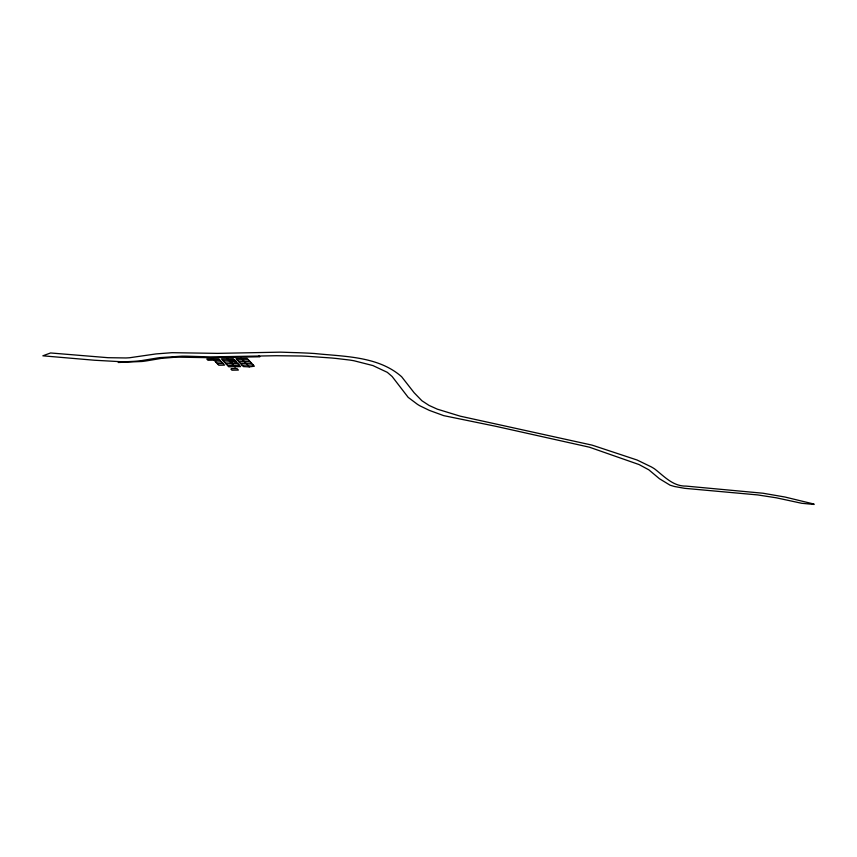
<?xml version="1.0" encoding="UTF-8"?>
<svg xmlns="http://www.w3.org/2000/svg" width="857" height="857" viewBox="0 0 857 857"><rect width="100%" height="100%" fill="white"/><g stroke="black" fill="none" stroke-linecap="round" stroke-linejoin="round"><path stroke-width="1.29" d="M160.088 357.615L181.984 356.169A71.474 23.268 5.7 0 1 187.105 356.191L210.34 356.898L276.35 355.719L301.407 356.019A246.098 80.119 5.7 0 1 306.635 356.244L331.595 358.001A124.597 40.568 5.7 0 1 336.876 358.526L349.849 360.069A62.893 20.472 5.7 0 1 353.962 360.754L372.924 365.575L387.321 372.345L392.131 376.491L408.189 397.369L417.423 404.311A99.369 32.352 5.7 0 0 419.887 405.8L429.325 410.374L443.69 415.634L495.903 426.325L589.402 447.193L639.022 464.548L648.824 469.818L659.451 478.731L670.099 485.201L674.545 486.519L684.7 488.329L757.599 494.907L776.346 497.81L801.766 503.295L814.129 504.452A2.25 0.728 5.7 0 0 813.979 504.055L784.98 497.028L763.041 493.236L686.114 486.101C672.938 486.401 664.164 476.256 654.555 468.865A96.755 31.495 5.7 0 0 651.449 466.969L637.105 460.027L594.908 446.047A59.583 19.4 5.7 0 0 591.866 445.083L460.188 416.159L437.231 409.132L429.014 405.393L421.869 400.722L414.135 392.742L401.644 376.748C378.269 356.03 343.968 356.619 314.605 353.512A217.367 70.767 5.7 0 0 307.588 353.105L298.868 352.73A160.441 52.234 5.7 0 0 293.672 352.581L280.539 352.152L217.485 353.373L172.021 352.688L156.038 353.92L129.696 357.733A57.826 18.822 5.7 0 1 125.84 357.958L108.046 357.701L50.563 352.966L42.85 355.816L94.474 360.24L121.405 361.729A79.337 25.828 5.7 0 0 124.447 361.708L125.454 361.697A56.112 18.265 5.7 0 0 128.775 361.6L133.949 361.333A68.635 22.346 5.7 0 0 137.388 361.054L139.23 360.872A68.174 22.196 5.7 0 0 141.63 360.593L157.484 357.969A79.112 25.753 5.7 0 1 160.088 357.615M249.28 366.871L243.334 366.582L235.975 358.655L247.116 358.43L254.368 366.228L249.28 366.871L241.149 358.119M234.55 360.058L222.745 360.304L221.492 358.944L233.308 358.708L240.635 366.603L228.765 366.796L222.745 360.304M238.835 361.74L249.965 361.493M214.057 360.144L207.983 360.272L206.816 359.029L218.824 359.008L224.513 365.136L218.803 365.253L212.729 358.687M237.228 360.004L248.359 359.779M234.882 360.411L228.819 360.294L233.05 360.454M229.708 361.311L235.611 361.193M215.771 361.997L221.492 361.879M224.352 362.029L236.157 361.783L234.775 360.486M217.292 363.625L223.002 363.507M225.948 363.754L237.764 363.518M240.431 363.454L251.572 363.229M214.25 360.358L219.981 360.251M227.566 365.489L239.392 365.264M242.028 365.178L253.179 364.964M119.005 361.708L118.245 362.49L142.005 361.483A72.181 23.503 5.7 0 0 147.854 360.658L161.116 358.419L176.338 357.123L211.979 357.733L259.832 356.769L258.91 355.966M234.775 361.204L235.332 361.804M234.497 361.825L233.532 360.743L231.54 360.786L232.483 361.804M232.215 361.193L232.825 361.858M231.433 361.279L231.99 361.868M230.608 361.29L231.154 361.89M229.869 360.583L231.026 361.836M229.772 361.311L235.129 367.15M227.009 358.408L230.254 361.911M231.744 368.639L230.897 369.067L231.958 370.203L238.396 370.074L236.993 368.574L231.744 368.639"/></g></svg>
